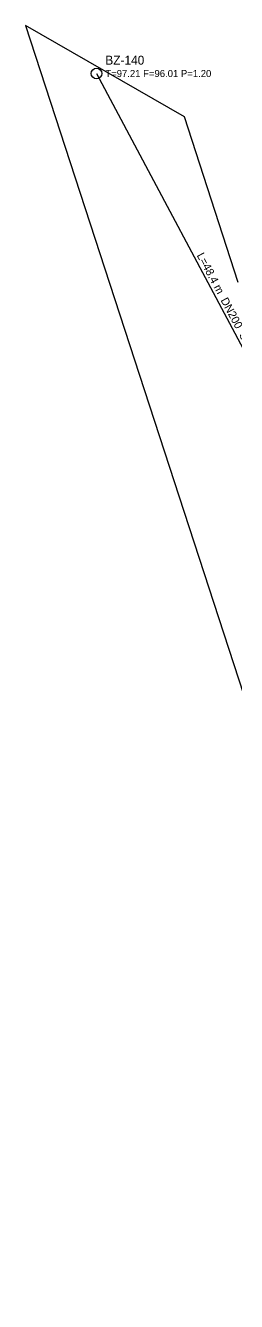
# Model space of a CAD drawing. Header units: metres. Extents: x 308147 to 309178, y 8622681 to 8623301.
# Drawn here: x 308331.9 to 308355.6, y 8623157.2 to 8623300.7 of the extents above; entities that cross this region are included whole.
import ezdxf

# ---------------------------------------------------------------- set-up
doc = ezdxf.new("R2010")
doc.units = ezdxf.units.M
for name, color, linetype in [('BUZONES', 2, 'Continuous'), ('CALLES', 8, 'Continuous'), ('DESAGUE_DN200', 3, 'Continuous'), ('TEXTO_BUZONES', 7, 'Continuous'), ('TEXTO_TRAMOS', 7, 'Continuous')]:
    doc.layers.add(name, color=color, linetype=linetype)

msp = doc.modelspace()

# ---------------------------------------------------------------- linework, layer by layer
at = {"layer": 'BUZONES'}
msp.add_circle((308339.89, 8623295.32), 0.6, dxfattribs=at)
at = {"layer": 'CALLES'}
msp.add_lwpolyline([(308355.85, 8623271.81), (308349.8, 8623290.43), (308331.91, 8623300.72), (308394.35, 8623109.24)], dxfattribs=at)
at = {"layer": 'DESAGUE_DN200'}
msp.add_line((308339.89, 8623295.32), (308362.41, 8623253.02), dxfattribs=at)

# ---------------------------------------------------------------- texts
at = {"layer": 'TEXTO_BUZONES'}
for s, height, p in [('BZ-140', 1, (308340.89, 8623296.32)), ('T=97.21 F=96.01 P=1.20', 0.8, (308340.89, 8623294.92))]:
    msp.add_text(s, height=height, dxfattribs=at).set_placement(p)
at = {"layer": 'TEXTO_TRAMOS'}
msp.add_text('L=48.4 m  DN200  S=28.9‰', height=0.9, rotation=-61.9678, dxfattribs=at).set_placement((308351.15, 8623274.87))

doc.saveas('drawing.dxf')
